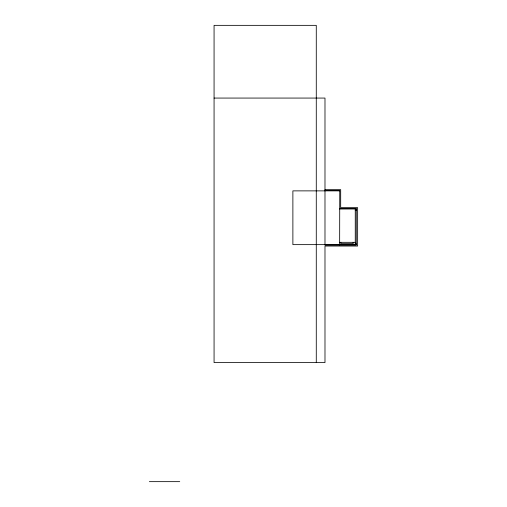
<?xml version="1.0" encoding="UTF-8"?>
<svg xmlns="http://www.w3.org/2000/svg" width="507" height="507" viewBox="0 0 507 507"><rect width="100%" height="100%" fill="white"/><g stroke="black" fill="none" stroke-linecap="round" stroke-linejoin="round"><path stroke-width="0.76" d="M339.652 209.017L356.212 208.985L356.25 210.323L355.255 210.323M214.068 98.066L324.987 98.066L324.987 245.141L356.25 245.141L356.25 208.447L339.747 208.447M324.987 189.662L340.685 189.662L340.685 207.655L357.638 207.655L357.638 246.034L324.987 246.034L324.987 362.587L214.068 362.587L214.068 25.35L316.279 25.35L316.279 362.587M324.987 190.474L339.747 190.474L339.652 244.64M339.652 190.873L292.881 190.873L292.881 244.64L356.25 244.64M339.652 242.321L355.255 242.321M355.255 243.899L356.25 243.899M149.362 481.65L179.744 481.65M339.291 244.64L339.386 245.141M355.255 209.017L355.255 244.64M353.164 242.321L353.164 243.671L340.818 243.671L340.818 242.321"/></g></svg>
